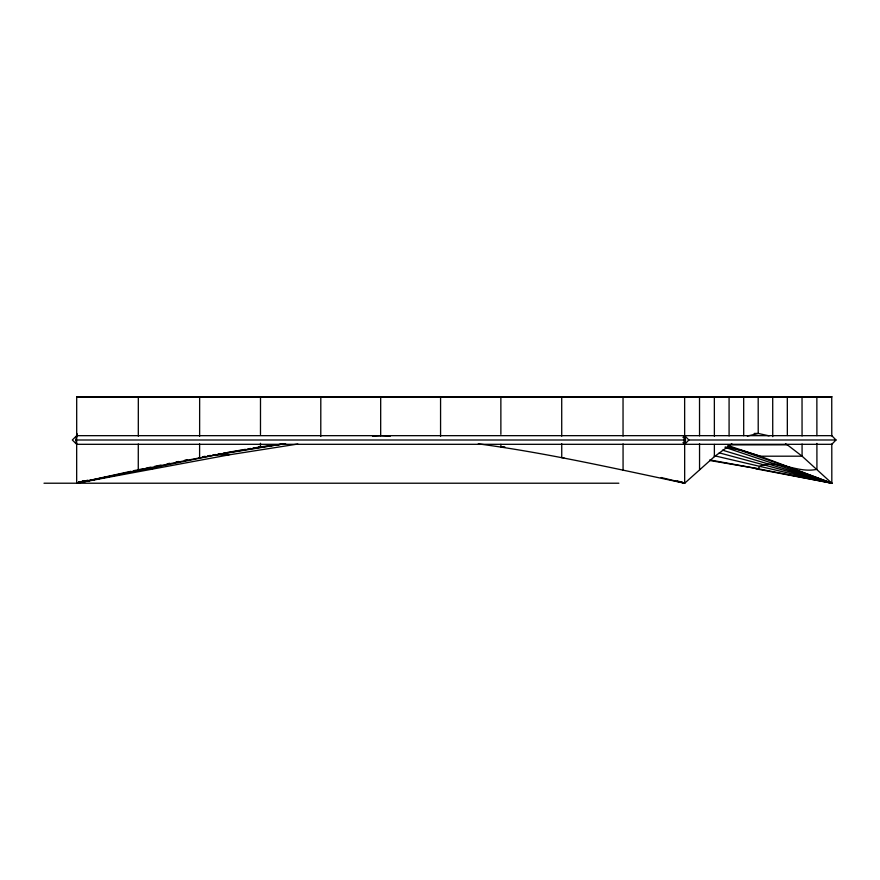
<?xml version="1.0" encoding="UTF-8"?>
<svg xmlns="http://www.w3.org/2000/svg" width="880" height="880" viewBox="0 0 880 880"><rect width="100%" height="100%" fill="white"/><g stroke="black" fill="none" stroke-linecap="round" stroke-linejoin="round"><path stroke-width="1.32" d="M285.604 443.729C215.292 453.024 146.047 468.776 76.67 483.219L76.67 440.715M76.692 439.142L76.692 396.781L831.743 396.781L831.776 435.941M138.292 444.004L138.27 470.206L137.06 470.217M138.303 436.139L138.325 396.825L123.827 396.847M199.617 443.883L199.606 457.864L198.726 457.875M199.628 436.26L199.65 396.869L151.778 396.924M260.469 443.289L260.469 447.051L253.143 447.997M260.48 434.522L260.502 396.902L212.575 396.99M320.782 436.436L320.804 396.924L323.213 396.979L314.556 397.045M372.515 436.194L380.677 435.732L380.688 396.935L405.647 397.111M76.681 436.579L76.681 433.532L76.681 437.184M76.692 444.312L75.724 439.989L76.692 435.677L831.787 435.666L836 439.989L831.776 444.312L76.692 444.312L72.336 439.989L76.692 435.677M688.875 440L684.651 444.312L683.716 440L684.651 435.677L688.875 440L836 439.989M682.968 437.404L684.651 435.677L685.586 440L684.651 444.312L682.968 442.585M731.841 443.762L714.384 456.643L684.673 483.219C616.132 468.864 547.734 453.101 478.269 443.85M80.113 481.624L76.626 483.219L229.009 454.861L297.847 444.037M130.922 471.306L76.67 483.219L80.355 481.569M80.465 481.734L76.626 483.219L216.139 454.883L282.348 444.07M84.436 481.063L76.67 483.219L80.201 481.866M76.67 483.219L83.897 480.832M83.996 480.81L76.626 483.219L87.857 480.194M747.329 436.084L758.219 433.444L769.109 435.853M133.386 470.767L135.85 470.228M137.115 469.964L143.385 468.688M145.893 468.171L150.909 467.137M154.682 466.367L160.952 465.091M167.222 463.804L169.73 463.287M176.011 462L178.519 461.494M184.789 460.207L187.297 459.69M202.565 456.764L205.161 456.313M207.757 455.873L210.353 455.422M212.938 454.971L215.534 454.52M218.13 454.069L220.726 453.618M223.322 453.167L225.907 452.716M227.205 452.496L241.472 450.021M242.77 449.801L245.366 449.35M247.951 448.899L250.547 448.448M258.324 447.095L283.998 443.949M528.803 397.045L526.46 397.078L527.758 397.1M618.222 397.078L758.186 396.99L758.219 433.444L754.171 433.455M671.055 479.93L684.673 483.219L684.64 396.792L664.334 397.023L672.034 397.045M454.212 397.067L429.253 397.166M153.01 396.847L98.087 396.847M229.053 396.924L180.367 396.957M304.623 396.99L261.624 397.045M354.519 397.111L379.632 397.045L76.692 396.836L150.7 397.012M499.037 397.034L684.64 396.792M494.703 397.1L831.743 396.781L769.076 396.979M575.608 397.056L831.743 396.781L482.317 397.144M216.139 454.883L229.009 454.861M145.805 468.644L152.955 468.633M648.142 396.858L623.04 396.825L623.051 436.073M290.653 396.913L699.523 396.836L699.545 435.809M770.022 396.869L755.414 396.847M205.194 397.034L76.714 396.979L359.062 397.144M239.525 397.1L405.856 397.155M75.757 440L683.716 440M728.409 444.884L787.347 444.84L802.087 456.181L831.82 483.219L831.787 444.037M44 483.219L618.86 483.219M686.862 396.946L679.371 396.924M594.154 396.913L561.715 396.869L561.726 436.128M484.187 397.056L440.572 396.924L440.572 436.282M543.587 396.99L500.863 396.902L500.874 434.346M619.696 397.034L603.801 396.99M240.592 397.089L76.692 396.781L119.009 396.913M171.171 397.012L76.736 396.792L163.46 396.99M175.285 397.001L206.723 397.067M563.871 457.666L561.737 457.655L561.737 443.729M168.124 396.979L178.123 397.023M133.705 396.957L138.6 396.968M147.961 397.012L159.324 397.045M160.831 397.045L154.737 397.023M504.801 446.831L500.885 446.82L500.885 444.323M709.852 460.504L757.944 468.732L831.82 483.219L760.144 456.214L728.288 445.698M380.677 435.732L390.203 436.238M709.786 459.932L757.944 468.732L760.199 466.037C778.987 459.426 797.632 473.682 816.926 469.304L816.904 443.421M755.491 468.732L831.82 483.219L786.742 466.444L727.716 446.006M725.109 447.073L741.51 450.362L760.144 456.214L802.087 456.181L802.076 444.048M714.395 455.741L831.82 483.219L725.274 447.425M661.144 477.543L669.812 479.633M719.246 452.837L831.82 483.219L722.447 450.153M677.138 480.81L684.673 483.219L680.977 481.712M785.521 443.817L787.347 444.84M816.86 396.836L816.893 435.655M802.032 396.88L802.065 435.963M787.314 396.935L787.347 435.523M772.706 396.968L772.739 436.645M743.677 396.968L743.699 435.721M729.08 396.935L729.091 435.919M714.351 396.891L714.373 436.271M714.373 444.422L714.384 456.643M699.545 443.608L699.556 469.579M623.062 443.927L623.073 470.096"/></g></svg>
